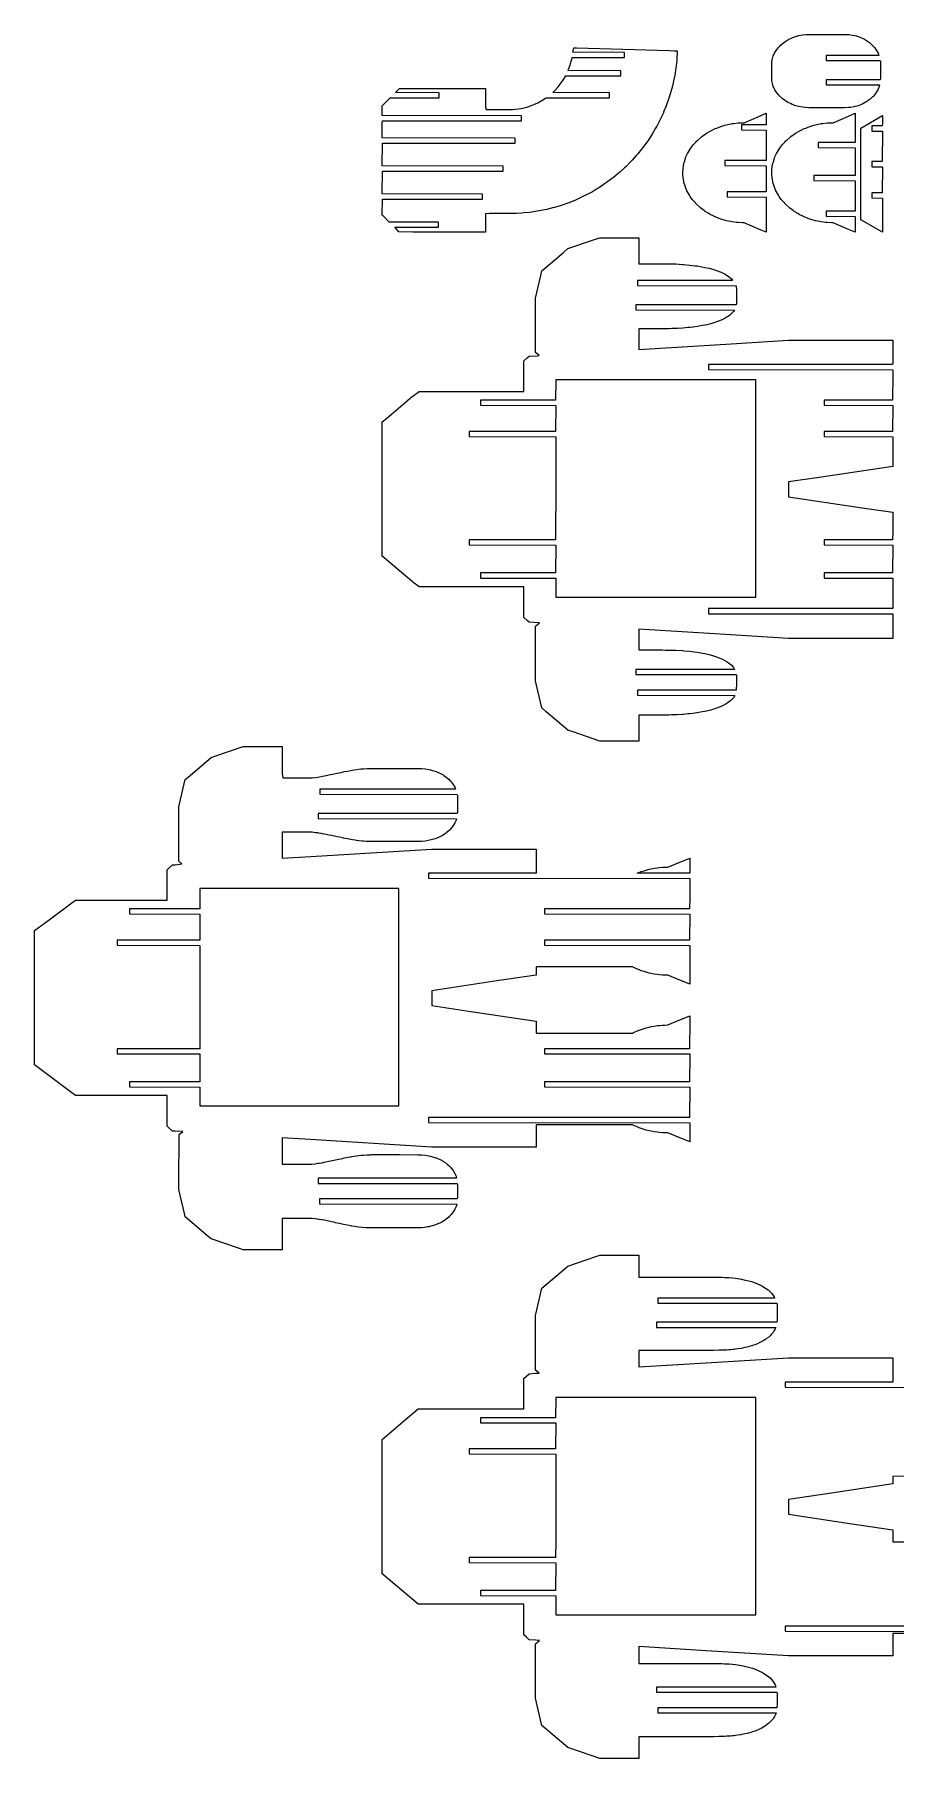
# Model space of a CAD drawing. Header units: millimetres. Extents: x -198 to 1194, y 2 to 1888.
# Drawn here: x -198 to 297, y 2 to 993 of the extents above; entities that cross this region are included whole.
import ezdxf

# ---------------------------------------------------------------- set-up
doc = ezdxf.new("R2010")
doc.units = ezdxf.units.MM
doc.layers.get('0').update_dxf_attribs({"linetype": 'CONTINUOUS'})

msp = doc.modelspace()

# ---------------------------------------------------------------- linework, layer by layer
for points in [[(285.930996, 960.193292), (284.887407, 958.69873), (283.898146, 957.566299), (283.653499, 957.286232), (282.244539, 955.980479), (281.166903, 955.168765), (280.68171, 954.803286), (279.628073, 954.160788), (278.991122, 953.772371), (278.006088, 953.292244), (277.202328, 952.900465), (276.325819, 952.567192), (275.346705, 952.1949), (274.611326, 951.985915), (273.455755, 951.657512), (272.885048, 951.545428), (271.167211, 951.240086), (269.685437, 951.070065), (267.457248, 951.001295), (266.670591, 951.001296), (252.947812, 951.001295), (246.979324, 951.001296), (244.987471, 951.089546), (243.250775, 951.285102), (241.267711, 951.657512), (239.29014, 952.1949), (238.017258, 952.657695), (237.349504, 952.900465), (236.351066, 953.365823), (235.47874, 953.772372), (234.758079, 954.192586), (233.710653, 954.803286), (233.254159, 955.132086), (231.853578, 956.177714), (230.316238, 957.599557), (229.269828, 958.69873), (228.132526, 960.193292), (227.478116, 961.295741), (227.212152, 961.743688), (226.769723, 962.740948), (226.511148, 963.323605), (226.234959, 964.224459), (226.025335, 964.907908), (225.87794, 965.730863), (225.744795, 966.473765), (225.706503, 967.380979), (225.638028, 968.0013), (225.669818, 969.675565), (225.655083, 972.074053), (225.670044, 974.479043), (225.638303, 976.146793), (225.706253, 976.762503), (225.744817, 977.674328), (225.89284, 978.500196), (226.025406, 979.240172), (226.305047, 980.151764), (226.511353, 980.824475), (226.96801, 981.853323), (227.212572, 982.404405), (228.133268, 983.954807), (229.271007, 985.449363), (230.242343, 986.469261), (230.65992, 986.913949), (232.400192, 988.401699), (233.710015, 989.344801), (234.35586, 989.721273), (235.478615, 990.375721), (236.475448, 990.840181), (237.34993, 991.247615), (238.700942, 991.738671), (239.291137, 991.953181), (241.269279, 992.490563), (243.339648, 992.872502), (245.471362, 993.089317), (246.979414, 993.146785), (252.860087, 993.146785), (266.37661, 993.146785), (267.357898, 993.146785), (267.969369, 993.142448), (269.962535, 993.046153), (272.050663, 992.766435), (273.455445, 992.490563), (274.147159, 992.294002), (275.346582, 991.953181), (276.211653, 991.624276), (277.202366, 991.247615), (278.202256, 990.760276), (278.991295, 990.375721), (280.078323, 989.712883), (280.681992, 989.3448), (281.803146, 988.500323), (282.244893, 988.167607), (283.653909, 986.861861), (284.88784, 985.449362), (285.931428, 983.954807), (286.775917, 982.404406), (287.145452, 981.113277), (256.951157, 981.113277), (256.951157, 978.213277), (287.963232, 978.213277), (288.12791, 977.5923), (288.136128, 976.146793), (288.205609, 971.865645), (288.136243, 968.0013), (288.037234, 967.143535), (256.973955, 967.143535), (256.973955, 964.243535), (287.635357, 964.093535), (287.41873, 963.323605), (286.77551, 961.743687)], [(44.724953, 879.394132), (19.104683, 879.394132), (11.192512, 879.706464), (8.812501, 882.331476), (34.041412, 882.331476), (34.041412, 885.231476), (5.667502, 885.231476), (2.711828, 888.187151), (1.949761, 888.949221), (1.5875, 889.31148), (1.6825, 898.424419), (59.331525, 898.424419), (59.331525, 901.324419), (1.5875, 901.474419), (1.6825, 914.517363), (71.053376, 914.517363), (71.053376, 917.417363), (1.5875, 917.567363), (1.6825, 930.610306), (78.002446, 930.610306), (78.002446, 933.510306), (1.5875, 933.660306), (1.5875, 942.195825), (1.6825, 943.413954), (81.693652, 943.413954), (81.693652, 946.313954), (1.5875, 946.463954), (1.5875, 952.121405), (1.94976, 952.483666), (2.711828, 953.245735), (6.24256, 956.77647), (34.32894, 956.77647), (34.32894, 959.67647), (9.292557, 959.82647), (11.504845, 962.038759), (19.104683, 962.038759), (44.724954, 962.038759), (52.422689, 962.038759), (61.065322, 962.038759), (61.065324, 951.093901), (61.415063, 950.008108), (63.09878, 950.007108), (72.516304, 950.007108), (74.845779, 950.014965), (76.580464, 950.058465), (78.223939, 950.179639), (79.886158, 950.378074), (81.562152, 950.656684), (83.246491, 951.017986), (84.47043, 951.324367), (85.394141, 951.627639), (87.83353, 952.428324), (88.741108, 952.827735), (91.137905, 953.882304), (92.014626, 954.376891), (94.329959, 955.682809), (95.161146, 956.268625), (95.881822, 956.77647), (132.30669, 956.77647), (132.30669, 959.67647), (99.672567, 959.82647), (100.166245, 960.255053), (100.866269, 960.999804), (102.715035, 962.966389), (103.333166, 963.773832), (104.965683, 965.905988), (105.494453, 966.76253), (107.099109, 969.406139), (138.828279, 969.406139), (138.828279, 972.306139), (108.544349, 972.456139), (108.813951, 973.179699), (109.710567, 975.585474), (109.955865, 976.502289), (110.603833, 978.923348), (110.830356, 979.845783), (141.023148, 979.845782), (141.023148, 982.745782), (111.232808, 983.015433), (111.709973, 985.470326), (113.357856, 985.422188), (166.566044, 983.867963), (169.548413, 983.780848), (171.288923, 983.730007), (171.245668, 982.872807), (171.060268, 979.492154), (170.945752, 978.320418), (170.640425, 975.196598), (170.470588, 974.012434), (170.017765, 970.855485), (169.790565, 969.662481), (169.184823, 966.481968), (168.898513, 965.283997), (168.135175, 962.090242), (167.788325, 960.891442), (166.863597, 957.695476), (166.455148, 956.500208), (165.366192, 953.313662), (164.895489, 952.126479), (163.640575, 948.961489), (163.1074, 947.787088), (161.685935, 944.656176), (161.090534, 943.499345), (159.503172, 940.415278), (158.846266, 939.280844), (157.09494, 936.256487), (156.377749, 935.14925), (154.465704, 932.197403), (153.689937, 931.12208), (151.621725, 928.255316), (150.789578, 927.216473), (148.571059, 924.446967), (147.685195, 923.448962), (145.323469, 920.788327), (144.386994, 919.835245), (141.890356, 917.294377), (140.906785, 916.389978), (138.284577, 913.978899), (137.257784, 913.126569), (134.520352, 910.854307), (133.454525, 910.057016), (130.613023, 907.931489), (129.512601, 907.191756), (126.578878, 905.219676), (125.448499, 904.539543), (122.434918, 902.726359), (121.279352, 902.107382), (118.198622, 900.457233), (117.02271, 899.900466), (113.887738, 898.416171), (112.696326, 897.92218), (109.520027, 896.605246), (108.317905, 896.174114), (105.113078, 895.024761), (103.904941, 894.656116), (100.684055, 893.673354), (99.474425, 893.36639), (96.249576, 892.54807), (95.042784, 892.301585), (91.825489, 891.644496), (90.625616, 891.456926), (87.426772, 890.956907), (86.237634, 890.826375), (83.067415, 890.478419), (81.892528, 890.402767), (78.760311, 890.201115), (75.375388, 890.127837), (74.517217, 890.11299), (72.516304, 890.11299), (63.09878, 890.11299), (61.065329, 889.931426), (61.065324, 889.13003), (61.065322, 879.394132), (52.422689, 879.394132)], [(174.588267, 915.675653), (174.633921, 916.43397), (174.770444, 917.184983), (175.142308, 919.230534), (175.368385, 919.967011), (175.984148, 921.972968), (176.297596, 922.687819), (177.151353, 924.634861), (177.549163, 925.321198), (178.632683, 927.190587), (179.111021, 927.841802), (180.413868, 929.615523), (181.923507, 931.276502), (182.477762, 931.886322), (183.102604, 932.448873), (184.804491, 933.98111), (185.493893, 934.49098), (187.371626, 935.879717), (188.118955, 936.33199), (190.154475, 937.563853), (190.952531, 937.954175), (193.1262, 939.017303), (193.967299, 939.341915), (196.258224, 940.226067), (198.644312, 940.922739), (199.520354, 941.178517), (200.4229, 941.362995), (202.881171, 941.865461), (203.801531, 941.976864), (206.308341, 942.28029), (207.237648, 942.317543), (209.768817, 942.419009), (218.66486, 946.208412), (222.463028, 947.826298), (222.463028, 945.33468), (222.463028, 941.710509), (222.368028, 941.159364), (208.233115, 941.159364), (208.233115, 938.259364), (222.463028, 938.109364), (222.368028, 920.651838), (198.718261, 920.651838), (198.718261, 917.751838), (222.463028, 917.601838), (222.368028, 902.717248), (199.998937, 902.717248), (199.998937, 899.817248), (222.463028, 899.667248), (222.463028, 881.88575), (222.463028, 879.394132), (218.66486, 881.012017), (209.768817, 884.801417), (208.83951, 884.838671), (206.308341, 884.940141), (205.387981, 885.051543), (202.881171, 885.35497), (201.978625, 885.539448), (199.520354, 886.041915), (197.134266, 886.73858), (196.258224, 886.994357), (195.417126, 887.31897), (193.1262, 888.203125), (192.328145, 888.593447), (190.154475, 889.656576), (189.407146, 890.10885), (187.371626, 891.340714), (186.682225, 891.850583), (184.804491, 893.23932), (184.179649, 893.801873), (182.477762, 895.334107), (180.968123, 896.995087), (180.413868, 897.604906), (179.935529, 898.25612), (178.632683, 900.029841), (178.234874, 900.716178), (177.151353, 902.585568), (176.837905, 903.300417), (175.984148, 905.247464), (175.758071, 905.98394), (175.142308, 907.989898), (175.005785, 908.740911), (174.633922, 910.786459), (174.509578, 912.851897), (174.463924, 913.610214)], [(225.683683, 912.851894), (225.638028, 913.610209), (225.762372, 915.67565), (225.808026, 916.433969), (225.944549, 917.184981), (226.316413, 919.230532), (226.54249, 919.967011), (227.158253, 921.972968), (227.471701, 922.687818), (228.325458, 924.634864), (228.723267, 925.321199), (229.806788, 927.190584), (230.285126, 927.841798), (231.587973, 929.615522), (233.097612, 931.276498), (233.651867, 931.886319), (234.276709, 932.448872), (235.978596, 933.98111), (236.667997, 934.490977), (238.545731, 935.879714), (239.29306, 936.331988), (241.32858, 937.563854), (242.126636, 937.954177), (244.300305, 939.017304), (245.141403, 939.341918), (247.432328, 940.226072), (249.818416, 940.922736), (250.694459, 941.178513), (251.597005, 941.362991), (254.055276, 941.865458), (254.975636, 941.97686), (257.482446, 942.280288), (258.411753, 942.317542), (260.942922, 942.41901), (269.838964, 946.20841), (273.637132, 947.826295), (273.637133, 945.334677), (273.637133, 941.710506), (273.542132, 931.015541), (252.390926, 931.015541), (252.390926, 928.115541), (273.637132, 927.965541), (273.542132, 912.023548), (249.735342, 912.023548), (249.735342, 909.123548), (273.637132, 908.973548), (273.542133, 891.504357), (256.839533, 891.504358), (256.839533, 888.604358), (273.637132, 888.454358), (273.637132, 881.885751), (273.637133, 879.394132), (269.838965, 881.01202), (260.942922, 884.801419), (260.013615, 884.838671), (257.482446, 884.940138), (256.562086, 885.051541), (254.055276, 885.354971), (253.15273, 885.539448), (250.694459, 886.04191), (248.308371, 886.738578), (247.432328, 886.994354), (246.59123, 887.318968), (244.300305, 888.203125), (243.502249, 888.593447), (241.32858, 889.656575), (240.581251, 890.108848), (238.545731, 891.34071), (237.85633, 891.850578), (235.978596, 893.239315), (235.353754, 893.801868), (233.651867, 895.334105), (232.142227, 896.995084), (231.587973, 897.604904), (231.109634, 898.256117), (229.806788, 900.029838), (229.408978, 900.716176), (228.325458, 902.585565), (228.012009, 903.300417), (227.158253, 905.247463), (226.932176, 905.98394), (226.316413, 907.989898), (226.17989, 908.74091), (225.808026, 910.786457)], [(276.812133, 886.600936), (276.812133, 938.435058), (276.812133, 939.350922), (289.302274, 946.557731), (289.302274, 942.073267), (289.207274, 940.525081), (283.107203, 940.525081), (283.107203, 937.625081), (289.302274, 937.475081), (289.207274, 920.017554), (283.107203, 920.017555), (283.107203, 917.117554), (289.302274, 916.967555), (289.207274, 902.082965), (283.107203, 902.082965), (283.107203, 899.182965), (289.302274, 899.032965), (289.302274, 889.586089), (289.302274, 883.878593), (289.302274, 879.394132)], [(149.18256, 870.163238), (149.182561, 864.767083), (149.182083, 863.084616), (149.180957, 861.917207), (149.18032, 861.262859), (150.282548, 861.305341), (151.335946, 861.321957), (158.251579, 861.321957), (162.754392, 861.321957), (164.53818, 861.306499), (166.572489, 861.278493), (169.153911, 861.194351), (170.470693, 861.151441), (174.247544, 860.944312), (174.929415, 860.896448), (178.567676, 860.544478), (181.556102, 860.170685), (182.801192, 860.014956), (183.774506, 859.865527), (187.1851, 859.2187), (189.544267, 858.688334), (191.743222, 858.080081), (193.92477, 857.382588), (196.503113, 856.364232), (197.383212, 855.97009), (198.405188, 855.397454), (200.050596, 854.475534), (201.497082, 853.436483), (202.386751, 852.654419), (203.102716, 851.634004), (148.415782, 851.634004), (148.415781, 848.734004), (205.069212, 848.584004), (205.235682, 847.854188), (205.282379, 846.66752), (205.383787, 843.418465), (205.403715, 842.594779), (205.38391, 841.770071), (205.282209, 838.522026), (205.159286, 837.664262), (147.513404, 837.664262), (147.513405, 834.764262), (204.10222, 834.614262), (203.606731, 833.844332), (203.143, 833.346417), (201.96664, 832.128953), (201.520713, 831.771046), (200.486843, 831.028046), (200.049933, 830.714018), (198.811412, 830.019646), (197.048453, 829.068947), (196.532532, 828.837717), (195.030094, 828.243846), (193.924912, 827.806958), (192.919426, 827.485189), (191.775741, 827.119165), (190.666454, 826.811999), (189.544156, 826.501206), (188.287787, 826.218433), (187.219495, 825.977975), (185.776812, 825.70398), (183.776304, 825.324013), (182.836808, 825.179554), (180.414177, 824.87596), (178.604024, 824.649103), (177.567167, 824.548543), (174.500481, 824.259522), (171.420111, 824.089955), (170.507808, 824.039729), (168.077575, 823.960015), (166.609743, 823.91186), (164.577433, 823.883437), (162.791689, 823.867581), (155.876061, 823.867581), (151.373252, 823.867581), (150.494517, 823.864845), (149.143892, 823.860638), (149.14317, 823.117687), (149.141629, 821.534163), (149.140425, 820.296339), (149.139496, 819.346465), (149.138804, 818.635615), (149.138305, 818.1231), (149.135818, 815.570619), (149.132327, 811.985994), (202.233194, 815.253473), (235.215612, 817.282994), (278.109363, 817.282995), (295.215605, 817.282994), (295.215605, 803.967975), (295.120605, 803.323362), (189.191229, 803.323362), (189.191229, 800.423362), (295.215605, 800.273362), (295.215605, 799.074386), (295.215604, 798.114799), (295.215605, 797.485157), (295.120604, 782.815836), (255.847708, 782.815836), (255.847708, 779.915836), (295.215605, 779.765836), (295.120605, 764.881246), (255.847708, 764.881246), (255.847708, 761.981247), (295.215605, 761.831247), (295.215605, 753.906397), (295.215604, 753.005572), (295.215605, 752.098787), (295.215605, 751.236263), (295.215604, 750.462017), (295.215604, 749.304264), (295.215604, 748.76651), (295.215605, 744.768237), (252.882276, 738.436657), (235.215613, 735.794343), (235.215612, 729.797122), (235.215612, 727.294344), (277.548941, 720.962764), (295.215604, 718.320452), (295.215605, 712.364551), (295.215604, 711.715282), (295.215605, 711.154534), (295.215604, 710.452533), (295.215605, 709.635155), (295.215605, 708.73946), (295.215605, 707.811754), (295.215605, 706.90377), (295.120605, 702.435504), (255.847708, 702.435504), (255.847708, 699.535504), (295.215605, 699.385504), (295.120605, 683.443511), (255.847708, 683.443511), (255.847708, 680.543511), (295.215605, 680.393512), (295.215604, 663.074321), (295.120604, 662.92432), (189.191229, 662.92432), (189.191229, 660.024321), (295.215605, 659.87432), (295.215604, 659.269316), (295.215605, 658.417457), (295.215605, 657.695885), (295.215605, 656.721362), (295.215604, 645.805537), (252.321853, 645.805537), (235.215612, 645.805537), (202.175836, 647.863987), (149.132192, 651.168721), (149.135714, 647.551084), (149.138236, 644.95969), (149.138743, 644.439034), (149.139445, 643.718544), (149.140385, 642.75694), (149.141602, 641.504441), (149.143162, 639.9021), (149.143892, 639.150427), (149.955241, 639.147693), (151.202371, 639.143486), (155.705181, 639.143487), (162.620808, 639.143486), (164.397318, 639.129477), (166.438696, 639.102933), (168.994459, 639.021567), (170.336253, 638.978867), (174.32806, 638.76297), (174.915709, 638.717973), (178.430335, 638.381263), (181.265591, 638.029262), (182.661456, 637.855975), (183.768367, 637.687052), (187.042018, 637.069913), (189.545697, 636.509865), (191.595643, 635.945659), (193.924837, 635.204119), (196.349284, 634.250632), (197.378046, 633.791609), (198.585114, 633.117792), (200.055381, 632.29706), (201.333757, 631.382247), (202.445543, 630.407718), (203.605592, 629.166733), (204.235584, 627.89453), (147.522466, 627.894529), (147.522465, 624.99453), (205.177429, 624.994529), (205.286505, 624.489051), (205.392337, 621.12202), (205.409354, 620.416299), (205.392239, 619.711453), (205.185317, 616.030708), (148.340276, 616.030708), (148.340276, 613.130708), (204.455275, 612.980708), (204.082818, 612.404267), (203.605553, 611.665864), (203.094488, 611.119278), (201.902959, 609.906075), (201.309815, 609.432133), (200.056264, 608.535544), (198.737442, 607.799707), (196.959237, 606.854594), (196.3197, 606.569486), (194.943076, 606.028474), (193.925005, 605.62849), (192.816884, 605.275974), (191.563019, 604.87721), (190.563963, 604.602494), (189.546229, 604.322731), (188.16998, 604.015198), (187.007546, 603.755529), (185.656715, 603.501193), (183.767072, 603.145538), (182.62579, 602.971644), (180.274386, 602.680236), (178.393959, 602.447294), (177.421014, 602.354294), (174.912395, 602.11463), (174.291175, 602.06719), (171.248629, 601.903236), (170.299122, 601.852106), (167.893816, 601.776014), (166.401433, 601.728854), (164.358078, 601.702724), (162.5835, 601.689101), (158.080691, 601.6891), (151.165065, 601.689101), (150.195214, 601.705723), (149.18032, 601.74821), (149.180958, 601.093859), (149.182561, 599.436547), (149.182561, 597.987536), (149.18256, 593.214408), (149.182561, 590.03989), (149.182561, 588.016262), (149.182561, 586.791921), (130.514229, 586.791922), (126.739993, 586.791922), (111.467174, 591.984679), (108.37942, 593.034516), (95.898293, 603.643479), (93.374945, 605.788328), (90.300094, 618.856502), (89.678441, 621.498536), (89.678441, 647.533613), (89.678441, 652.797207), (91.627064, 654.337965), (92.111777, 654.721224), (91.129143, 654.782444), (86.058846, 655.098332), (84.985744, 656.079764), (83.066853, 657.834732), (83.066853, 672.339461), (83.066853, 675.504954), (63.419916, 675.504954), (25.540365, 675.504954), (22.746774, 675.504954), (19.123344, 678.197286), (18.729988, 678.531634), (3.967774, 691.079504), (1.5875, 693.102735), (1.5875, 762.614077), (1.5875, 770.303861), (3.967773, 772.327092), (18.729988, 784.874962), (19.123344, 785.209311), (22.746773, 787.901642), (25.540364, 787.901642), (63.419915, 787.901643), (83.066853, 787.901642), (83.066854, 791.031109), (83.066853, 805.370761), (84.985861, 807.124266), (86.059028, 808.104878), (90.958363, 808.406352), (91.891793, 808.463789), (89.67844, 810.213864), (89.678441, 836.248936), (89.678441, 841.512529), (92.753292, 854.580714), (93.374945, 857.22275), (105.85607, 867.831694), (108.379419, 869.976538), (123.652239, 875.169296), (126.739993, 876.219132), (145.408325, 876.219132), (149.18256, 876.219132)], [(101.379828, 794.495232), (101.284828, 782.815836), (58.040714, 782.815836), (58.040714, 779.915836), (101.379828, 779.765836), (101.284828, 764.881247), (51.533664, 764.881246), (51.533664, 761.981246), (101.379828, 761.831246), (101.379828, 735.426014), (101.284828, 702.435504), (51.533664, 702.435504), (51.533664, 699.535504), (101.379828, 699.385504), (101.284828, 683.443511), (58.068508, 683.443511), (58.068507, 680.543511), (101.379828, 680.393511), (101.379829, 669.495231), (162.036139, 669.495231), (216.379811, 669.495231), (216.379811, 717.201993), (216.379812, 794.495232), (162.036139, 794.495232)], [(38.316079, 533.898995), (37.7375, 533.504283), (36.258023, 532.538138), (34.645524, 531.65624), (32.697158, 530.818981), (31.364801, 530.372352), (30.592372, 530.113416), (29.667651, 529.881732), (27.973569, 529.493964), (26.282404, 529.20217), (24.105686, 528.988581), (21.981008, 528.919811), (11.841616, 528.919812), (6.35984, 528.919812), (2.556006, 528.919812), (-4.357222, 528.919811), (-4.880571, 528.934369), (-7.112986, 528.988582), (-7.72321, 529.035614), (-9.217355, 529.150771), (-9.996662, 529.203618), (-11.926311, 529.427598), (-13.205137, 529.576028), (-14.047832, 529.717565), (-15.596724, 529.977699), (-16.542517, 530.113416), (-18.429352, 530.475671), (-20.599092, 530.912854), (-21.148079, 531.047952), (-22.888543, 531.399968), (-24.3271, 531.690888), (-25.152902, 531.899832), (-26.091762, 532.137348), (-27.498729, 532.414066), (-29.063672, 532.721802), (-29.874033, 532.91866), (-30.583802, 533.091047), (-31.684395, 533.300016), (-32.697387, 533.492316), (-33.267858, 533.580586), (-34.869982, 533.823836), (-35.497867, 533.898996), (-36.717175, 534.07857), (-38.642267, 534.279799), (-39.878189, 534.356725), (-40.521625, 534.396747), (-41.267894, 534.409301), (-42.362314, 534.431624), (-48.860705, 534.431623), (-53.780743, 534.431623), (-54.738063, 534.428641), (-56.00387, 534.424694), (-56.004782, 533.488252), (-56.006661, 531.560825), (-56.008222, 529.958748), (-56.008793, 529.373747), (-56.010218, 527.908853), (-56.011358, 526.737026), (-56.012254, 525.815193), (-56.012949, 525.104595), (-56.013842, 524.187443), (-56.01852, 519.383784), (-42.771799, 520.198901), (30.064764, 524.680784), (52.288271, 524.680784), (90.064756, 524.680784), (90.064756, 516.213087), (90.064756, 510.721151), (28.238725, 510.721152), (28.238725, 507.821151), (178.461444, 507.671151), (178.461444, 496.49363), (178.366444, 490.213625), (94.895204, 490.213625), (94.895204, 487.313626), (178.461444, 487.163625), (178.366444, 472.279036), (94.895204, 472.279036), (94.895204, 469.379036), (178.461444, 469.229036), (178.461444, 449.669289), (178.461444, 446.917323), (170.476424, 450.175212), (165.767233, 452.096562), (164.111359, 452.143814), (162.702072, 452.20031), (161.04799, 452.342447), (159.667047, 452.509598), (158.021548, 452.746779), (156.356464, 453.085867), (155.061777, 453.350498), (153.409132, 453.789501), (152.19742, 454.143283), (150.564451, 454.6828), (149.455749, 455.11069), (147.849915, 455.750797), (146.694795, 456.296487), (145.561115, 456.831495), (137.898837, 456.831495), (111.323752, 456.831494), (104.560568, 456.831494), (90.064756, 456.831495), (90.064756, 454.840519), (90.064756, 452.166027), (67.487043, 448.789193), (30.064764, 443.192133), (30.064764, 439.993624), (30.064764, 434.692133), (52.642477, 431.3153), (90.064756, 425.718241), (90.064757, 421.734269), (90.064757, 418.768475), (104.560573, 418.768475), (111.323759, 418.768474), (137.898834, 418.768474), (145.561114, 418.768475), (146.201016, 419.070979), (147.849915, 419.849172), (149.455749, 420.489279), (150.564451, 420.917168), (152.19742, 421.456683), (153.409132, 421.810466), (155.061777, 422.249471), (156.356464, 422.514103), (158.021548, 422.85319), (159.667047, 423.090371), (161.04799, 423.257523), (162.702072, 423.39966), (164.111359, 423.456155), (165.767233, 423.503405), (170.476424, 425.424756), (178.461444, 428.682645), (178.461444, 425.930678), (178.366444, 409.833293), (94.895204, 409.833294), (94.895204, 406.933294), (178.461444, 406.783294), (178.461444, 405.749592), (178.366444, 390.841301), (94.895204, 390.841301), (94.895204, 387.941301), (178.461444, 387.791301), (178.366444, 370.32211), (28.238725, 370.32211), (28.238724, 367.42211), (178.461444, 367.27211), (178.461444, 358.925254), (178.461445, 356.173288), (170.476425, 359.431176), (165.767234, 361.352527), (164.111359, 361.399777), (162.702072, 361.45627), (161.04799, 361.598405), (159.667047, 361.765558), (158.021548, 362.002745), (156.356464, 362.341831), (155.061777, 362.60646), (153.409132, 363.045467), (152.19742, 363.399251), (150.56445, 363.938762), (149.455748, 364.366653), (147.849915, 365.006761), (146.694796, 365.552449), (145.561115, 366.087455), (137.898835, 366.087455), (111.323758, 366.087454), (104.560572, 366.087454), (90.064757, 366.087454), (90.064757, 360.395895), (90.064756, 353.203327), (67.841249, 353.203326), (30.064764, 353.203327), (-42.898465, 357.749095), (-56.018657, 358.566511), (-56.013558, 353.328692), (-56.013033, 352.789944), (-56.012332, 352.072697), (-56.011428, 351.142813), (-56.010278, 349.960896), (-56.00884, 348.483059), (-56.008222, 347.847895), (-56.006661, 346.245819), (-56.004782, 344.318398), (-56.00387, 343.381959), (-54.835314, 343.378013), (-53.951634, 343.375025), (-49.031584, 343.375025), (-42.533194, 343.375025), (-41.445078, 343.393109), (-40.692681, 343.402824), (-39.420714, 343.477163), (-38.813832, 343.51254), (-36.889629, 343.706361), (-35.487005, 343.907655), (-34.749324, 343.999443), (-32.872798, 344.284107), (-31.838176, 344.477536), (-30.761357, 344.678762), (-29.069575, 345.084842), (-26.275131, 345.628105), (-24.330973, 346.115763), (-21.339688, 346.715762), (-20.227598, 346.987663), (-17.945732, 347.423065), (-16.529602, 347.69324), (-15.799566, 347.797376), (-13.207337, 348.230617), (-10.515124, 348.541689), (-9.984186, 348.603026), (-9.435293, 348.640087), (-7.117485, 348.818069), (-4.976639, 348.869869), (-4.364792, 348.886833), (2.310986, 348.886833), (5.969667, 348.886833), (11.581342, 348.886833), (22.067543, 348.884507), (24.108295, 348.818069), (26.419902, 348.58095), (28.445744, 348.230617), (29.355162, 348.003031), (30.593145, 347.69324), (32.196566, 347.156338), (32.700334, 346.987663), (34.288127, 346.306105), (34.829356, 346.055276), (36.588216, 345.084843), (37.107236, 344.731091), (38.31543, 343.907654), (39.102689, 343.247478), (39.872563, 342.601908), (40.791981, 341.649528), (41.2362, 341.189398), (42.389497, 339.694848), (43.322787, 338.144441), (44.033616, 336.564523), (44.19947, 336.031119), (44.283232, 335.292319), (-35.266255, 335.292319), (-35.266255, 332.392319), (44.749179, 332.392319), (44.851848, 331.886841), (44.862386, 331.191765), (44.890909, 328.75106), (44.884971, 327.814088), (44.890927, 326.871381), (44.862636, 324.431851), (44.754017, 323.428498), (-34.449517, 323.428498), (-34.449516, 320.528498), (44.436375, 320.378498), (44.034125, 319.063653), (43.323315, 317.483723), (42.389993, 315.933333), (41.236591, 314.438766), (40.358626, 313.529403), (39.872779, 313.02628), (39.068449, 312.35185), (38.315386, 311.720521), (37.66921, 311.280153), (36.18185, 310.319356), (34.718921, 309.51242), (34.210941, 309.28845), (32.701148, 308.640513), (31.282826, 308.165686), (30.593442, 307.934935), (29.580572, 307.681513), (28.445444, 307.397554), (27.882377, 307.300197), (25.87467, 306.983064), (24.109075, 306.810101), (21.992646, 306.741343), (11.517401, 306.741343), (5.873857, 306.741343), (2.250795, 306.741343), (-4.366435, 306.741343), (-5.000144, 306.758898), (-7.11834, 306.810101), (-7.807621, 306.863003), (-9.980865, 307.025144), (-12.009567, 307.259337), (-13.207581, 307.397553), (-14.141045, 307.553451), (-15.846803, 307.838153), (-16.52624, 307.934935), (-18.524455, 308.315774), (-20.704117, 308.756442), (-21.381876, 308.921872), (-22.988594, 309.243677), (-24.331402, 309.51242), (-25.263944, 309.746002), (-26.3132, 310.008622), (-27.608229, 310.259896), (-29.070263, 310.543328), (-29.996462, 310.765212), (-30.796249, 310.956649), (-31.841338, 311.151469), (-32.906468, 311.349869), (-33.428785, 311.428863), (-34.944925, 311.657949), (-35.483884, 311.720521), (-36.921563, 311.925841), (-38.845228, 312.118259), (-40.065615, 312.18873), (-40.723769, 312.226644), (-41.477291, 312.235857), (-42.564195, 312.253152), (-47.484243, 312.253151), (-53.982635, 312.253151), (-55.973554, 312.249173), (-55.971161, 309.791862), (-55.969555, 308.144343), (-55.968287, 306.834336), (-55.968287, 304.843422), (-55.968287, 300.628749), (-55.968287, 294.189711), (-58.561441, 294.189711), (-78.410855, 294.189711), (-80.532351, 294.911019), (-96.771429, 300.432305), (-98.505139, 301.90596), (-111.775903, 313.186116), (-112.20302, 315.001372), (-115.472408, 328.896326), (-115.472408, 332.51277), (-115.201731, 360.409018), (-113.039071, 362.119014), (-117.423319, 362.39216), (-119.092002, 362.496122), (-121.46178, 364.663461), (-122.083994, 365.232522), (-122.083995, 369.935787), (-122.083995, 382.902744), (-127.086435, 382.902743), (-174.764188, 382.902743), (-177.701538, 385.085293), (-189.993651, 394.218746), (-198.4125, 400.47423), (-198.4125, 431.057291), (-198.4125, 477.727945), (-189.99365, 483.98343), (-177.701538, 493.116882), (-174.764188, 495.299432), (-127.086434, 495.299431), (-122.083995, 495.299431), (-122.083995, 508.118813), (-122.083995, 512.768551), (-121.461743, 513.337138), (-119.091821, 515.502668), (-117.479401, 515.601886), (-113.581435, 516.116482), (-115.472407, 517.611653), (-115.472407, 521.228097), (-115.472407, 548.910318), (-115.04529, 550.725575), (-111.775903, 564.620539), (-110.042193, 566.094192), (-96.771429, 577.374328), (-94.649934, 578.095636), (-78.410855, 583.616921), (-75.817701, 583.616921), (-55.968288, 583.616921), (-55.968287, 582.775718), (-55.968287, 581.454845), (-55.968287, 579.467948), (-55.968287, 572.764044), (-55.968668, 570.582003), (-55.969554, 569.662301), (-55.97116, 568.014792), (-55.581531, 565.572798), (-53.811746, 565.553493), (-47.313348, 565.553493), (-42.393303, 565.553493), (-41.300125, 565.575017), (-40.552728, 565.587087), (-39.265526, 565.666286), (-38.673688, 565.7027), (-36.749164, 565.90252), (-35.49655, 566.086123), (-34.560299, 566.205049), (-32.731122, 566.486991), (-31.62309, 566.696721), (-30.618771, 566.886816), (-29.065185, 567.263317), (-26.129914, 567.839204), (-24.328186, 568.294237), (-21.190377, 568.927687), (-20.220091, 569.166132), (-18.254098, 569.543039), (-16.539749, 569.871697), (-15.644034, 570.000046), (-13.205835, 570.409079), (-10.688908, 570.700909), (-9.993821, 570.781501), (-9.270293, 570.830514), (-7.114224, 570.996543), (-4.904208, 571.050156), (-4.359218, 571.065301), (2.495814, 571.065301), (6.263965, 571.065301), (11.777676, 571.065301), (22.15611, 571.060093), (24.106239, 570.996543), (26.330512, 570.77545), (28.447025, 570.409079), (29.264442, 570.204333), (30.592483, 569.871697), (32.106181, 569.364398), (32.697797, 569.166132), (34.762028, 568.272704), (36.590041, 567.263316), (37.044367, 566.953414), (38.315904, 566.086124), (39.045363, 565.473933), (39.871815, 564.780377), (40.741037, 563.87927), (41.234371, 563.367879), (42.386734, 561.873324), (43.319235, 560.322921), (43.737176, 559.031793), (-34.313794, 559.031793), (-34.313794, 556.131793), (44.731075, 555.981793), (44.809227, 555.470145), (44.84635, 554.065309), (44.858591, 553.259688), (44.891576, 550.41331), (44.891569, 549.574384), (44.858357, 546.729841), (44.840241, 545.613564), (44.733791, 545.062052), (-35.273947, 545.062051), (-35.273947, 542.162052), (44.268178, 542.012052), (44.028991, 541.242121), (43.318789, 539.662204), (42.386335, 538.111808), (41.560201, 537.040264), (41.234089, 536.617247), (40.409295, 535.762122), (39.871722, 535.204748), (39.128186, 534.580664)], [(155.061777, 512.993506), (156.356464, 513.258137), (158.021548, 513.597227), (159.667047, 513.83441), (161.04799, 514.00156), (162.702072, 514.143696), (164.111359, 514.20019), (165.767233, 514.24744), (170.476425, 516.168792), (178.461444, 519.426683), (178.461444, 516.674717), (178.461444, 510.871151), (178.366444, 510.721151), (148.170893, 510.721151), (149.455749, 511.233313), (150.564451, 511.661202), (152.19742, 512.200717), (153.409131, 512.554503)], [(-150.804337, 409.833293), (-150.804337, 406.933294), (-103.296175, 406.783294), (-103.391175, 390.841301), (-143.749222, 390.841301), (-143.749222, 387.941301), (-103.296175, 387.791301), (-103.296175, 377.584853), (-103.296176, 376.89302), (11.228962, 376.893021), (11.228963, 477.947512), (11.228963, 501.893022), (-103.296175, 501.893021), (-103.296175, 501.591941), (-103.391175, 490.213626), (-143.781016, 490.213626), (-143.781016, 487.313625), (-103.296175, 487.163626), (-103.391175, 472.279036), (-150.804337, 472.279036), (-150.804337, 469.379036), (-103.296175, 469.229036), (-103.391175, 409.833294)], [(101.379828, 176.626826), (101.379828, 126.593906), (101.284828, 117.231083), (51.533664, 117.231083), (51.533664, 114.331083), (101.379828, 114.181084), (101.284829, 98.23909), (58.068507, 98.23909), (58.068508, 95.33909), (101.379828, 95.189091), (101.379828, 84.29081), (140.298671, 84.29081), (216.379812, 84.29081), (216.379811, 151.080275), (216.379811, 209.290811), (140.29867, 209.290811), (101.379828, 209.290811), (101.284828, 197.611415), (58.040714, 197.611414), (58.040714, 194.711415), (101.379828, 194.561414), (101.284829, 179.676826), (51.533664, 179.676825), (51.533664, 176.776825)]]:
    msp.add_lwpolyline(points, close=True)
for points in [[(310.338632, 73.485243), (295.215605, 73.485244), (295.215604, 72.090554), (295.215605, 60.601116), (259.715686, 60.601116), (235.215612, 60.601116), (187.895052, 63.54929), (149.132192, 65.9643), (149.138847, 59.128498), (149.141608, 56.291568), (150.591409, 56.28861), (151.204701, 56.287359), (156.535851, 56.285436), (158.791019, 56.284622), (161.483978, 56.284622), (162.623146, 56.284622), (167.583061, 56.284622), (169.252212, 56.284622), (174.478237, 56.284622), (175.928809, 56.284622), (181.681769, 56.284622), (182.702795, 56.284622), (189.628163, 56.284622), (192.361488, 56.284622), (195.269859, 56.242424), (196.874493, 56.215858), (198.45004, 56.137169), (200.92425, 56.000815), (202.986055, 55.806312), (204.713199, 55.628406), (208.280276, 55.09103), (209.092701, 54.915674), (211.549286, 54.385453), (212.995307, 53.985336), (214.583348, 53.513552), (216.176525, 52.921364), (217.356897, 52.482632), (218.578493, 51.92173), (219.837297, 51.305444), (220.557952, 50.871332), (222.004969, 49.999698), (223.903244, 48.587187), (224.639984, 47.901342), (225.653214, 46.847979), (226.685727, 45.542231), (227.031276, 44.957553), (227.619458, 43.962312), (227.982816, 42.690108), (159.244317, 42.690108), (159.244316, 39.790108), (228.615372, 39.790108), (228.7108, 39.28463), (228.773187, 37.066283), (228.759773, 35.211877), (228.773093, 33.361225), (228.615414, 30.826287), (160.058196, 30.826287), (160.058196, 27.926287), (228.156591, 27.776287), (227.934532, 27.232606), (227.619466, 26.461442), (227.237914, 25.815881), (226.68551, 24.881512), (226.350487, 24.457883), (225.294087, 23.168292), (224.606314, 22.490055), (223.904151, 21.836556), (222.607547, 20.872016), (222.00525, 20.424068), (221.069753, 19.860704), (219.454162, 18.931089), (218.536017, 18.481822), (217.357868, 17.941117), (215.86872, 17.387844), (214.582856, 16.910208), (214.002665, 16.737917), (212.949372, 16.425206), (212.065002, 16.180627), (211.550243, 16.038302), (210.059721, 15.716768), (208.279003, 15.332724), (207.770694, 15.250792), (205.99513, 14.986302), (204.712875, 14.795343), (203.935022, 14.715275), (202.938814, 14.612758), (201.84359, 14.509522), (200.924715, 14.422933), (199.736209, 14.357489), (198.403312, 14.284114), (197.627415, 14.2454), (196.87543, 14.20789), (195.242299, 14.180885), (192.360718, 14.139132), (189.22688, 14.139132), (182.660436, 14.139133), (181.635928, 14.139133), (175.88668, 14.139133), (174.434008, 14.139133), (169.210193, 14.139133), (167.540259, 14.139133), (162.581171, 14.139132), (159.88821, 14.139132), (158.74904, 14.139133), (153.417892, 14.141039), (151.162724, 14.141845), (149.771199, 14.144773), (149.182561, 14.146012), (149.182561, 9.783841), (149.182561, 4.67716), (149.182561, 1.5875), (136.264387, 1.5875), (126.739993, 1.5875), (116.171457, 5.180802), (108.379419, 7.830094), (99.742689, 15.17132), (93.374946, 20.583906), (91.247199, 29.626865), (89.678441, 36.294116), (89.678441, 54.309954), (89.678441, 67.592785), (91.026856, 68.658965), (92.111778, 69.516803), (89.912372, 69.65383), (86.058846, 69.893911), (84.521918, 71.299547), (83.066853, 72.630311), (83.066853, 83.629016), (83.066853, 90.300533), (41.659436, 90.300533), (22.290791, 90.300533), (13.662064, 97.634944), (1.5875, 107.898314), (1.5875, 146.090987), (1.587501, 185.09944), (13.662063, 195.362809), (22.290791, 202.697221), (41.659436, 202.697221), (83.066853, 202.697221), (83.066853, 209.292811), (83.066853, 220.16634), (84.522006, 221.495995), (86.059028, 222.900457), (89.78262, 223.129583), (91.891794, 223.259368), (90.585791, 224.29201), (89.678441, 225.009443), (89.678441, 243.025279), (89.67844, 256.308108), (91.806187, 265.351073), (93.374945, 272.018328), (102.011675, 279.359541), (108.379419, 284.772117), (118.947955, 288.365418), (126.739994, 291.014711), (139.658168, 291.014711), (149.182561, 291.014711), (149.18256, 286.824133), (149.182561, 280.244018), (149.182561, 278.456211), (150.694177, 278.459173), (151.333617, 278.460426), (156.544673, 278.462298), (158.74904, 278.46309), (161.562085, 278.46309), (162.752052, 278.463091), (167.714505, 278.463091), (169.381236, 278.46309), (174.614072, 278.46309), (176.058205, 278.46309), (181.822531, 278.463091), (182.832848, 278.463091), (189.759267, 278.463091), (192.36458, 278.46309), (195.354808, 278.419539), (196.872278, 278.394332), (198.594883, 278.308004), (200.923387, 278.17929), (203.135596, 277.969971), (204.714777, 277.806868), (208.284966, 277.269486), (208.828077, 277.151992), (211.546454, 276.563921), (213.159262, 276.116638), (214.585587, 275.692027), (216.008481, 275.162054), (217.353485, 274.661106), (218.754075, 274.016702), (219.84033, 273.483913), (220.459127, 273.11047), (222.00403, 272.178167), (223.489265, 271.070946), (223.898788, 270.765668), (224.833926, 269.893476), (225.611574, 269.083848), (226.687682, 267.720711), (226.998961, 267.193064), (227.265924, 266.429583), (160.164569, 266.429583), (160.164569, 263.529583), (228.451097, 263.529583), (228.638762, 262.990634), (228.714258, 262.21477), (228.715161, 261.463099), (228.772552, 259.418479), (228.757993, 257.390358), (228.772669, 255.358124), (228.715395, 253.317605), (228.619545, 252.459841), (159.241131, 252.459841), (159.241132, 249.559841), (227.933742, 249.409841), (227.619909, 248.639911), (227.270854, 248.048188), (226.394328, 246.68789), (225.348766, 245.395239), (224.867017, 244.919027), (223.898035, 244.015036), (222.666589, 243.09673), (222.00392, 242.602537), (221.139626, 242.080753), (219.534114, 241.146136), (218.796286, 240.784069), (217.352739, 240.119592), (215.953636, 239.598223), (214.586309, 239.088677), (214.096424, 238.942756), (213.205048, 238.677233), (212.155056, 238.385855), (211.545772, 238.216771), (210.158095, 237.916369), (208.020637, 237.468185), (206.098165, 237.18064), (204.715424, 236.973818), (204.044894, 236.904508), (203.182795, 236.815395), (201.951414, 236.698777), (200.923295, 236.601407), (199.850423, 236.542045), (198.641595, 236.47516), (197.740301, 236.429944), (196.871777, 236.386372), (195.382435, 236.361599), (192.365812, 236.317601), (189.468339, 236.317601), (182.875207, 236.317601), (181.868374, 236.317601), (176.100342, 236.317601), (174.658313, 236.317602), (169.423257, 236.317601), (167.75731, 236.317601), (162.79403, 236.317601), (159.980986, 236.317602), (158.79102, 236.317601), (153.579955, 236.315729), (151.375583, 236.314937), (149.805697, 236.311928), (149.141608, 236.310655), (149.138896, 233.525561), (149.132328, 226.781573), (187.977201, 229.171832), (235.215612, 232.078574), (270.715531, 232.078574), (295.215605, 232.078573), (295.215605, 218.118941), (233.389573, 218.118941), (233.389573, 215.218941), (383.612293, 215.068941)], [(310.338632, 164.229284), (295.215605, 163.741405), (295.215605, 159.563816), (259.948942, 154.289161), (235.215612, 150.589923), (235.215613, 145.593812), (235.215613, 142.089923), (270.482276, 136.815269), (295.215605, 133.11603), (295.215604, 126.893017), (295.215605, 126.166263), (310.338632, 126.166264)], [(383.517293, 77.719899), (233.389573, 77.719899), (233.389573, 74.819899), (383.612293, 74.669899)]]:
    msp.add_lwpolyline(points)

doc.saveas('drawing.dxf')
